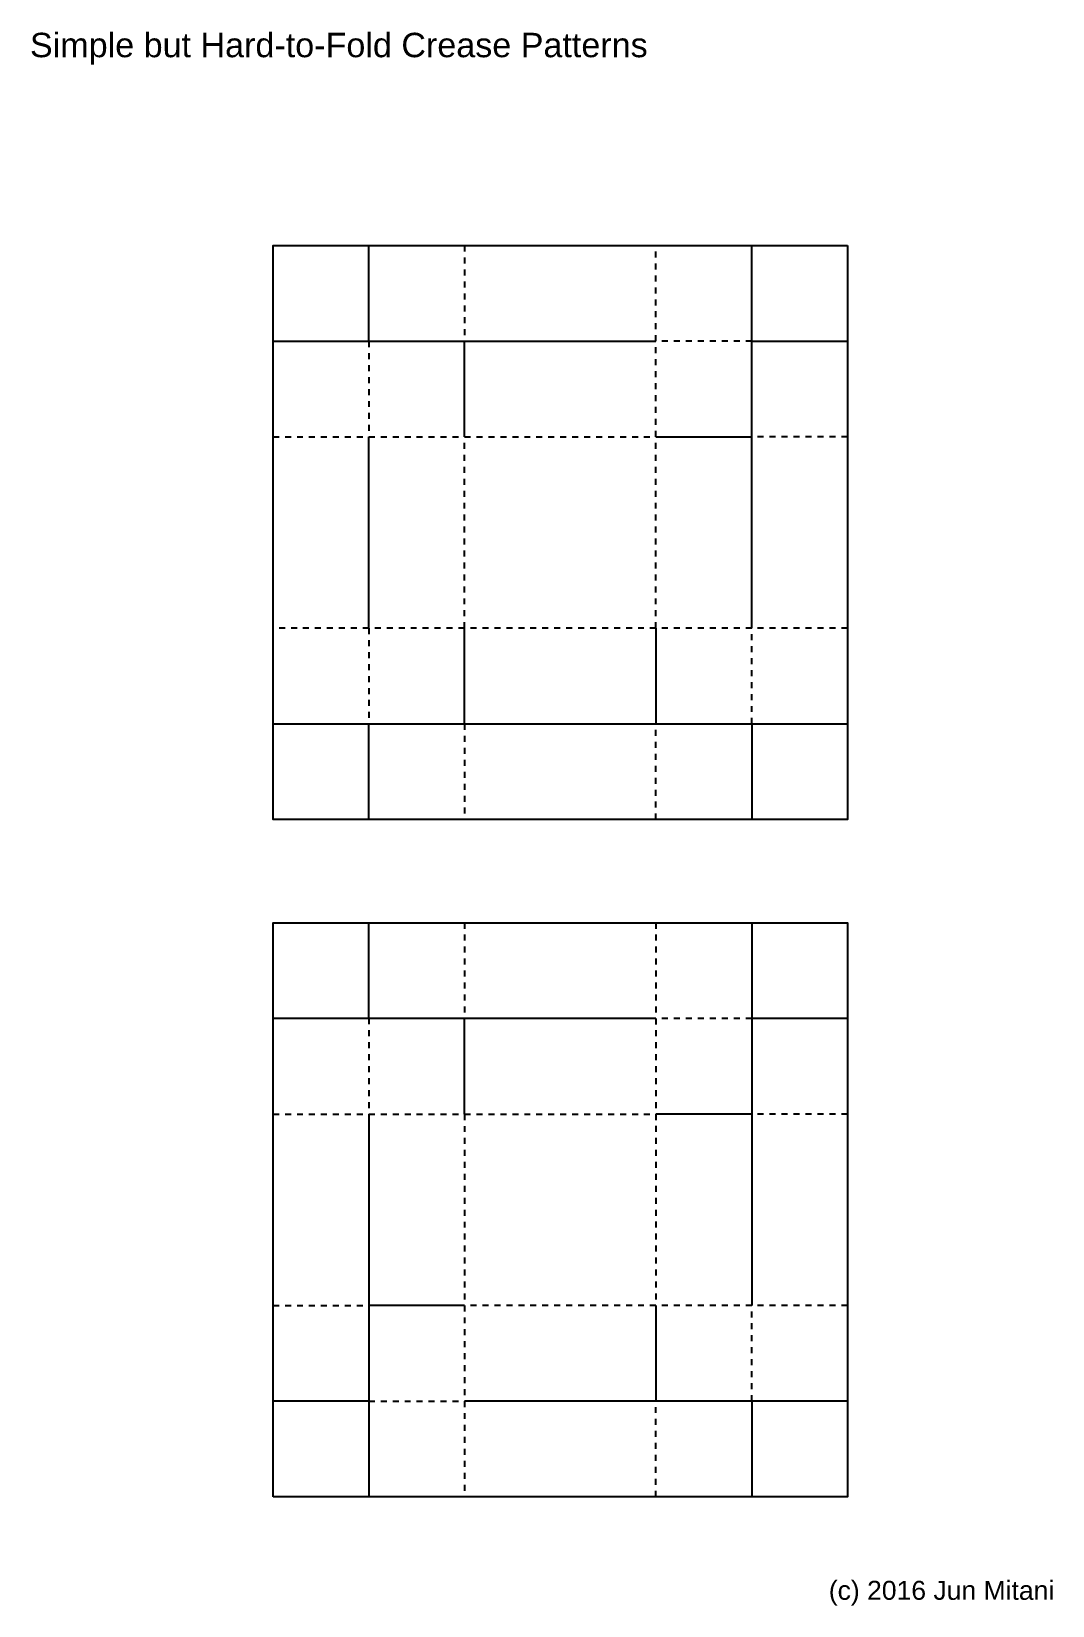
# Model space of a CAD drawing. Extents: x 11 to 192, y -288 to -9.
import ezdxf

# ---------------------------------------------------------------- set-up
doc = ezdxf.new("R2010")
doc.units = 0
for name, pattern in [('AI-LINETYPE-1', [2.116667, 1.058333, -1.058333]), ('AI-LINETYPE-10', [2.116667, 1.058333, -1.058333]), ('AI-LINETYPE-11', [2.116667, 1.058333, -1.058333]), ('AI-LINETYPE-12', [2.116667, 1.058333, -1.058333]), ('AI-LINETYPE-13', [2.116667, 1.058333, -1.058333]), ('AI-LINETYPE-14', [2.116667, 1.058333, -1.058333]), ('AI-LINETYPE-15', [2.116667, 1.058333, -1.058333]), ('AI-LINETYPE-16', [2.116667, 1.058333, -1.058333]), ('AI-LINETYPE-17', [2.116667, 1.058333, -1.058333]), ('AI-LINETYPE-18', [2.116667, 1.058333, -1.058333]), ('AI-LINETYPE-19', [2.116667, 1.058333, -1.058333]), ('AI-LINETYPE-2', [2.116667, 1.058333, -1.058333]), ('AI-LINETYPE-20', [2.116667, 1.058333, -1.058333]), ('AI-LINETYPE-21', [2.116667, 1.058333, -1.058333]), ('AI-LINETYPE-22', [2.116667, 1.058333, -1.058333]), ('AI-LINETYPE-23', [2.116667, 1.058333, -1.058333]), ('AI-LINETYPE-24', [2.116667, 1.058333, -1.058333]), ('AI-LINETYPE-25', [2.116667, 1.058333, -1.058333]), ('AI-LINETYPE-26', [2.116667, 1.058333, -1.058333]), ('AI-LINETYPE-3', [2.116667, 1.058333, -1.058333]), ('AI-LINETYPE-4', [2.116667, 1.058333, -1.058333]), ('AI-LINETYPE-5', [2.116667, 1.058333, -1.058333]), ('AI-LINETYPE-6', [2.116667, 1.058333, -1.058333]), ('AI-LINETYPE-7', [2.116667, 1.058333, -1.058333]), ('AI-LINETYPE-8', [2.116667, 1.058333, -1.058333]), ('AI-LINETYPE-9', [2.116667, 1.058333, -1.058333])]:
    doc.linetypes.add(name, pattern=pattern)
for name, color, linetype in [('CUTLINE', 7, 'CONTINUOUS'), ('MOUNTAINLINE', 7, 'CONTINUOUS'), ('TEXT', 7, 'CONTINUOUS'), ('VALLEYLINE', 7, 'CONTINUOUS')]:
    doc.layers.add(name, color=color, linetype=linetype)

msp = doc.modelspace()

# ---------------------------------------------------------------- linework, layer by layer
at = {"layer": 'CUTLINE', "color": 29}
for points in [[(155.8, -46.9), (155.8, -148.5), (54.2, -148.5), (54.2, -46.9), (155.8, -46.9)], [(54.2, -268.35), (54.2, -166.75), (155.8, -166.75), (155.8, -268.35), (54.2, -268.35)]]:
    msp.add_lwpolyline(points, dxfattribs=at)
at = {"layer": 'MOUNTAINLINE', "color": 29}
for points in [[(71.13, -63.83), (71.13, -46.9)], [(138.87, -114.63), (138.87, -46.9)], [(54.2, -63.83), (121.93, -63.83)], [(88.07, -80.77), (88.07, -63.83)], [(138.87, -63.83), (155.8, -63.83)], [(71.13, -114.63), (71.13, -80.77)], [(121.93, -80.77), (138.87, -80.77)], [(88.07, -131.57), (88.07, -114.63)], [(121.93, -114.63), (121.93, -131.57)], [(54.2, -131.57), (155.8, -131.57)], [(71.13, -148.5), (71.13, -131.57)], [(138.87, -131.57), (138.87, -148.5)], [(71.13, -183.68), (71.13, -166.75)], [(138.87, -166.75), (138.87, -234.48)], [(121.93, -183.68), (54.2, -183.68)], [(88.07, -200.62), (88.07, -183.68)], [(155.8, -183.68), (138.87, -183.68)], [(71.13, -200.62), (71.13, -268.35)], [(138.87, -200.62), (121.93, -200.62)], [(88.07, -234.48), (71.13, -234.48)], [(121.93, -234.48), (121.93, -251.42)], [(71.13, -251.42), (54.2, -251.42)], [(155.8, -251.42), (88.07, -251.42)], [(138.87, -251.42), (138.87, -268.35)]]:
    msp.add_lwpolyline(points, dxfattribs=at)
at = {"layer": 'VALLEYLINE', "color": 29, "linetype": 'AI-LINETYPE-23'}
msp.add_lwpolyline([(88.07, -46.9), (88.07, -63.83)], dxfattribs=at)
at = {"layer": 'VALLEYLINE', "color": 29, "linetype": 'AI-LINETYPE-17'}
msp.add_lwpolyline([(121.93, -114.63), (121.93, -46.9)], dxfattribs=at)
at = {"layer": 'VALLEYLINE', "color": 29, "linetype": 'AI-LINETYPE-24'}
msp.add_lwpolyline([(71.13, -63.83), (71.13, -80.77)], dxfattribs=at)
at = {"layer": 'VALLEYLINE', "color": 29, "linetype": 'AI-LINETYPE-18'}
msp.add_lwpolyline([(138.87, -63.83), (121.93, -63.83)], dxfattribs=at)
at = {"layer": 'VALLEYLINE', "color": 29, "linetype": 'AI-LINETYPE-15'}
msp.add_lwpolyline([(54.2, -80.77), (121.93, -80.77)], dxfattribs=at)
at = {"layer": 'VALLEYLINE', "color": 29, "linetype": 'AI-LINETYPE-14'}
msp.add_lwpolyline([(88.07, -114.63), (88.07, -80.77)], dxfattribs=at)
at = {"layer": 'VALLEYLINE', "color": 29, "linetype": 'AI-LINETYPE-19'}
msp.add_lwpolyline([(155.8, -80.77), (138.87, -80.77)], dxfattribs=at)
at = {"layer": 'VALLEYLINE', "color": 29, "linetype": 'AI-LINETYPE-21'}
msp.add_lwpolyline([(155.8, -114.63), (54.2, -114.63)], dxfattribs=at)
at = {"layer": 'VALLEYLINE', "color": 29, "linetype": 'AI-LINETYPE-26'}
msp.add_lwpolyline([(71.13, -114.63), (71.13, -131.57)], dxfattribs=at)
at = {"layer": 'VALLEYLINE', "color": 29, "linetype": 'AI-LINETYPE-22'}
msp.add_lwpolyline([(138.87, -131.57), (138.87, -114.63)], dxfattribs=at)
at = {"layer": 'VALLEYLINE', "color": 29, "linetype": 'AI-LINETYPE-20'}
msp.add_lwpolyline([(155.8, -114.63), (155.8, -114.63)], dxfattribs=at)
at = {"layer": 'VALLEYLINE', "color": 29, "linetype": 'AI-LINETYPE-25'}
msp.add_lwpolyline([(88.07, -131.57), (88.07, -148.5)], dxfattribs=at)
at = {"layer": 'VALLEYLINE', "color": 29, "linetype": 'AI-LINETYPE-16'}
msp.add_lwpolyline([(121.93, -148.5), (121.93, -131.57)], dxfattribs=at)
at = {"layer": 'VALLEYLINE', "color": 29, "linetype": 'AI-LINETYPE-3'}
msp.add_lwpolyline([(88.07, -166.75), (88.07, -183.68)], dxfattribs=at)
at = {"layer": 'VALLEYLINE', "color": 29, "linetype": 'AI-LINETYPE-1'}
msp.add_lwpolyline([(121.93, -166.75), (121.93, -234.48)], dxfattribs=at)
at = {"layer": 'VALLEYLINE', "color": 29, "linetype": 'AI-LINETYPE-9'}
msp.add_lwpolyline([(71.13, -183.68), (71.13, -200.62)], dxfattribs=at)
at = {"layer": 'VALLEYLINE', "color": 29, "linetype": 'AI-LINETYPE-10'}
msp.add_lwpolyline([(138.87, -183.68), (121.93, -183.68)], dxfattribs=at)
at = {"layer": 'VALLEYLINE', "color": 29, "linetype": 'AI-LINETYPE-7'}
msp.add_lwpolyline([(54.2, -200.62), (54.2, -200.62)], dxfattribs=at)
at = {"layer": 'VALLEYLINE', "color": 29, "linetype": 'AI-LINETYPE-8'}
msp.add_lwpolyline([(54.2, -200.62), (121.93, -200.62)], dxfattribs=at)
at = {"layer": 'VALLEYLINE', "color": 29, "linetype": 'AI-LINETYPE-4'}
msp.add_lwpolyline([(88.07, -200.62), (88.07, -268.35)], dxfattribs=at)
at = {"layer": 'VALLEYLINE', "color": 29, "linetype": 'AI-LINETYPE-11'}
msp.add_lwpolyline([(155.8, -200.62), (138.87, -200.62)], dxfattribs=at)
at = {"layer": 'VALLEYLINE', "color": 29, "linetype": 'AI-LINETYPE-6'}
msp.add_lwpolyline([(54.2, -234.48), (71.13, -234.48)], dxfattribs=at)
at = {"layer": 'VALLEYLINE', "color": 29, "linetype": 'AI-LINETYPE-2'}
msp.add_lwpolyline([(155.8, -234.48), (88.07, -234.48)], dxfattribs=at)
at = {"layer": 'VALLEYLINE', "color": 29, "linetype": 'AI-LINETYPE-13'}
msp.add_lwpolyline([(138.87, -251.42), (138.87, -234.48)], dxfattribs=at)
at = {"layer": 'VALLEYLINE', "color": 29, "linetype": 'AI-LINETYPE-5'}
msp.add_lwpolyline([(71.13, -251.42), (88.07, -251.42)], dxfattribs=at)
at = {"layer": 'VALLEYLINE', "color": 29, "linetype": 'AI-LINETYPE-12'}
msp.add_lwpolyline([(121.93, -268.35), (121.93, -251.42)], dxfattribs=at)

# ---------------------------------------------------------------- texts
at = {"layer": 'TEXT', "color": 7, "attachment_point": 7}
for s, insert, char_height in [('\\fArial|b0|i0|c0|p34;\\W1;Simple but Hard-to-Fold Crease Patterns', (11.19, -14.86), 4.318), ('\\fArial|b0|i0|c0|p34;\\W1;(c) 2016 Jun Mitani', (152.51, -287.61), 3.3584)]:
    msp.add_mtext(s, dxfattribs=dict(at, insert=insert, char_height=char_height))

doc.saveas('drawing.dxf')
